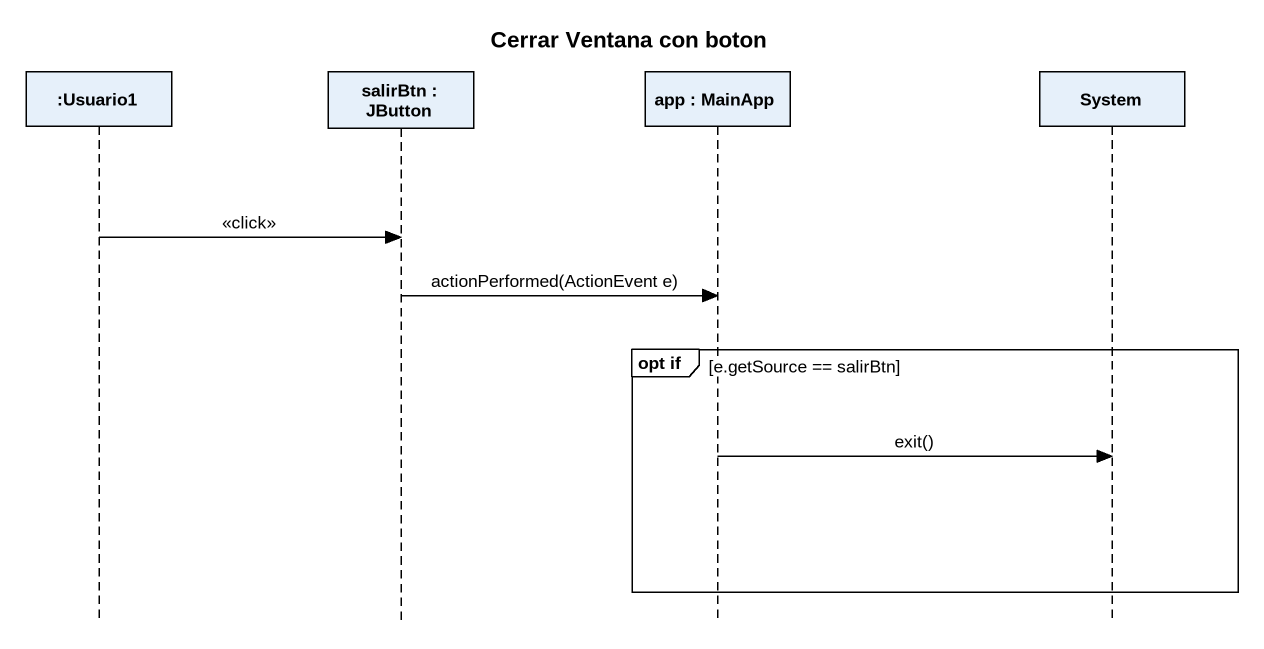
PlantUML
@startuml
title Cerrar Ventana con boton
hide footbox
participant ":Usuario1" as Usuario1
participant "salirBtn : JButton" as salirBtn
participant "app : MainApp" as app
participant System

Usuario1 -> salirBtn : <<click>>
salirBtn -> app : actionPerformed(ActionEvent e)
group opt if [e.getSource == salirBtn]
  app -> System : exit()
end
@enduml
